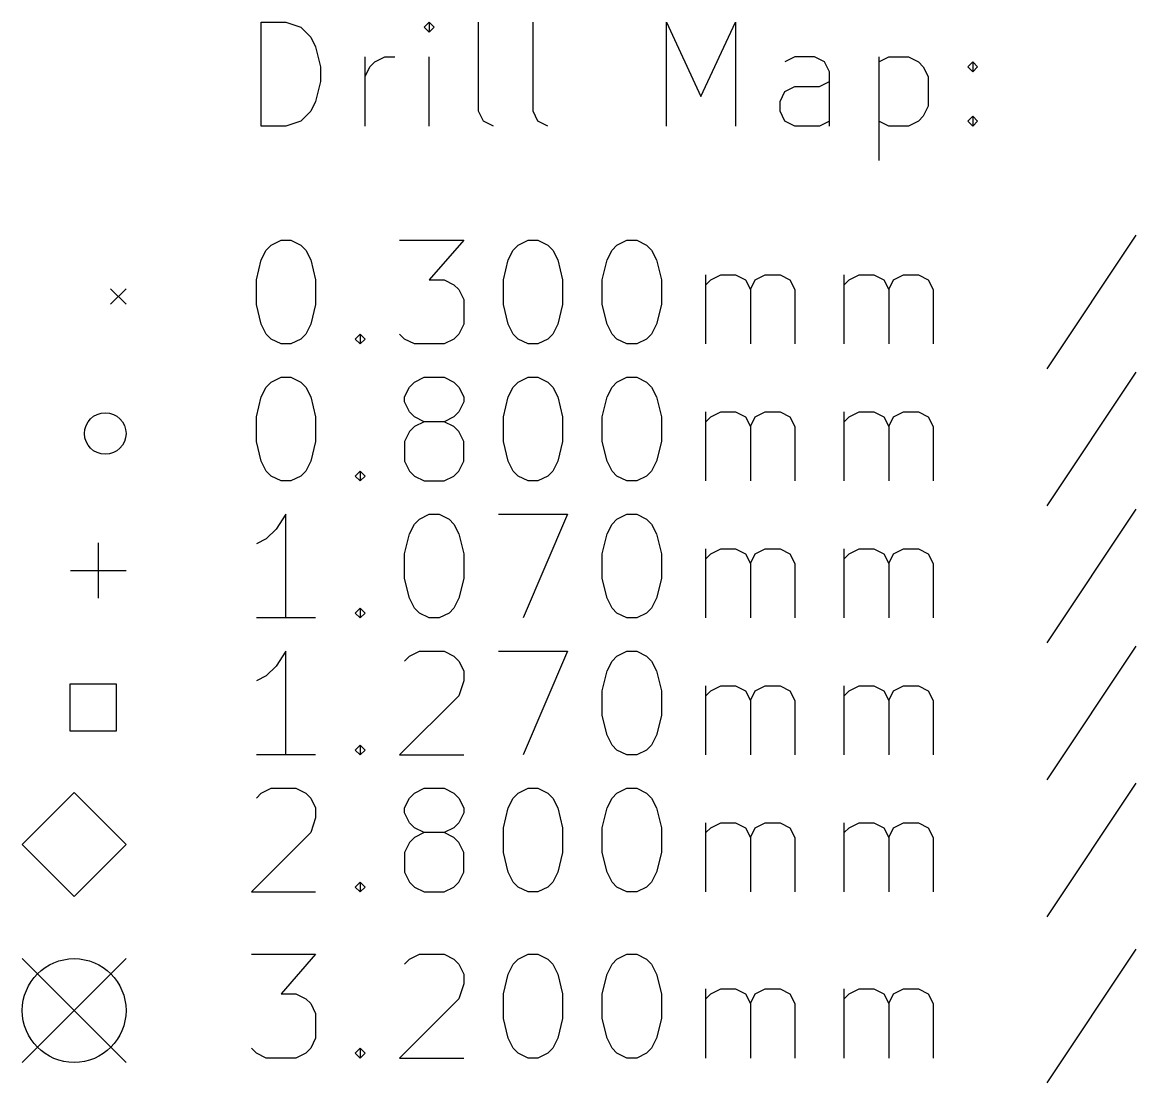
# Model space of a CAD drawing. Header units: millimetres. Extents: x 59.2 to 145.9, y -109.4 to -45.6.
# Drawn here: x 59.17 to 80.64, y -109.08 to -88.64 of the extents above; entities that cross this region are included whole.
import ezdxf

# ---------------------------------------------------------------- set-up
doc = ezdxf.new("R2010")
doc.units = ezdxf.units.MM
doc.layers.add('BLACK', color=250, linetype='CONTINUOUS')

msp = doc.modelspace()

# ---------------------------------------------------------------- linework, layer by layer
at = {"layer": 'BLACK', "linetype": 'CONTINUOUS'}
for p, q in [((63.782768, -90.639838), (63.782768, -88.639838)), ((63.782768, -88.639838), (64.258958, -88.639838)), ((64.258958, -88.639838), (64.544673, -88.735076)), ((67.020863, -88.639838), (66.925625, -88.735076)), ((67.116101, -88.735076), (67.020863, -88.639838)), ((67.020863, -88.639838), (67.020863, -88.830314)), ((67.973244, -90.354123), (67.973244, -88.639838)), ((69.020863, -90.354123), (69.020863, -88.639838)), ((71.592292, -90.639838), (71.592292, -88.639838)), ((71.592292, -88.639838), (72.258959, -90.068409)), ((72.258959, -90.068409), (72.925625, -88.639838)), ((72.925625, -88.639838), (72.925625, -90.639838)), ((64.544673, -88.735076), (64.735149, -88.925552)), ((66.925625, -88.735076), (67.020863, -88.830314)), ((67.020863, -88.830314), (67.116101, -88.735076)), ((64.735149, -88.925552), (64.830387, -89.116028)), ((64.830387, -89.116028), (64.925625, -89.49698)), ((64.925625, -89.49698), (64.925625, -89.782695)), ((65.782768, -90.639838), (65.782768, -89.306504)), ((65.782768, -89.687457), (65.878006, -89.49698)), ((65.878006, -89.49698), (65.973244, -89.401742)), ((65.973244, -89.401742), (66.16372, -89.306504)), ((66.16372, -89.306504), (66.354197, -89.306504)), ((67.020863, -90.639838), (67.020863, -89.306504)), ((74.068482, -89.306504), (73.878006, -89.401742)), ((74.449435, -89.306504), (74.068482, -89.306504)), ((74.639911, -89.401742), (74.449435, -89.306504)), ((74.735149, -89.592219), (74.639911, -89.401742)), ((75.68753, -89.306504), (75.68753, -91.306504)), ((75.68753, -89.401742), (75.878006, -89.306504)), ((75.878006, -89.306504), (76.258959, -89.306504)), ((76.258959, -89.306504), (76.449435, -89.401742)), ((76.449435, -89.401742), (76.544673, -89.49698)), ((76.544673, -89.49698), (76.639911, -89.687457)), ((77.401816, -89.49698), (77.497054, -89.401742)), ((77.497054, -89.592219), (77.401816, -89.49698)), ((77.497054, -89.401742), (77.592292, -89.49698)), ((77.497054, -89.401742), (77.497054, -89.592219)), ((77.592292, -89.49698), (77.497054, -89.592219)), ((74.735149, -90.639838), (74.735149, -89.592219)), ((76.639911, -89.687457), (76.639911, -90.258885)), ((64.925625, -89.782695), (64.830387, -90.163647)), ((73.878006, -89.973171), (74.068482, -89.877933)), ((74.068482, -89.877933), (74.544673, -89.877933)), ((74.544673, -89.877933), (74.735149, -89.782695)), ((73.782768, -90.163647), (73.878006, -89.973171)), ((64.735149, -90.354123), (64.544673, -90.5446)), ((64.830387, -90.163647), (64.735149, -90.354123)), ((68.068482, -90.5446), (67.973244, -90.354123)), ((69.116101, -90.5446), (69.020863, -90.354123)), ((73.782768, -90.354123), (73.782768, -90.163647)), ((73.878006, -90.5446), (73.782768, -90.354123)), ((76.639911, -90.258885), (76.544673, -90.449361)), ((64.544673, -90.5446), (64.258958, -90.639838)), ((68.258958, -90.639838), (68.068482, -90.5446)), ((69.306577, -90.639838), (69.116101, -90.5446)), ((74.068482, -90.639838), (73.878006, -90.5446)), ((74.735149, -90.5446), (74.544673, -90.639838)), ((75.878006, -90.639838), (75.68753, -90.5446)), ((76.449435, -90.5446), (76.258959, -90.639838)), ((76.544673, -90.449361), (76.449435, -90.5446)), ((77.401816, -90.5446), (77.497054, -90.449361)), ((77.497054, -90.639838), (77.401816, -90.5446)), ((77.497054, -90.449361), (77.592292, -90.5446)), ((77.497054, -90.449361), (77.497054, -90.639838)), ((77.592292, -90.5446), (77.497054, -90.639838)), ((64.258958, -90.639838), (63.782768, -90.639838)), ((74.544673, -90.639838), (74.068482, -90.639838)), ((76.258959, -90.639838), (75.878006, -90.639838)), ((63.878006, -93.030314), (63.973244, -92.935076)), ((63.973244, -92.935076), (64.16372, -92.839838)), ((64.16372, -92.839838), (64.354197, -92.839838)), ((64.354197, -92.839838), (64.544673, -92.935076)), ((64.544673, -92.935076), (64.639911, -93.030314)), ((66.449435, -92.839838), (67.68753, -92.839838)), ((67.68753, -92.839838), (67.020863, -93.601742)), ((68.639911, -93.030314), (68.735149, -92.935076)), ((68.735149, -92.935076), (68.925625, -92.839838)), ((68.925625, -92.839838), (69.116102, -92.839838)), ((69.116102, -92.839838), (69.306578, -92.935076)), ((69.306578, -92.935076), (69.401816, -93.030314)), ((70.544673, -93.030314), (70.639911, -92.935076)), ((70.639911, -92.935076), (70.830387, -92.839838)), ((70.830387, -92.839838), (71.020864, -92.839838)), ((71.020864, -92.839838), (71.21134, -92.935076)), ((71.21134, -92.935076), (71.306578, -93.030314)), ((80.639912, -92.7446), (78.925627, -95.316028)), ((63.782768, -93.22079), (63.878006, -93.030314)), ((64.639911, -93.030314), (64.735149, -93.22079)), ((68.544673, -93.22079), (68.639911, -93.030314)), ((69.401816, -93.030314), (69.497054, -93.22079)), ((70.449435, -93.22079), (70.544673, -93.030314)), ((71.306578, -93.030314), (71.401816, -93.22079)), ((63.68753, -93.601742), (63.782768, -93.22079)), ((64.735149, -93.22079), (64.830387, -93.601742)), ((68.449435, -93.601742), (68.544673, -93.22079)), ((69.497054, -93.22079), (69.592292, -93.601742)), ((70.354197, -93.601742), (70.449435, -93.22079)), ((71.401816, -93.22079), (71.497054, -93.601742)), ((72.354197, -94.839838), (72.354197, -93.506504)), ((72.449435, -93.601742), (72.639911, -93.506504)), ((72.639911, -93.506504), (72.925626, -93.506504)), ((72.925626, -93.506504), (73.116102, -93.601742)), ((73.306578, -93.601742), (73.497054, -93.506504)), ((73.497054, -93.506504), (73.782768, -93.506504)), ((73.782768, -93.506504), (73.973245, -93.601742)), ((75.020864, -94.839838), (75.020864, -93.506504)), ((75.116102, -93.601742), (75.306578, -93.506504)), ((75.306578, -93.506504), (75.592293, -93.506504)), ((75.592293, -93.506504), (75.782769, -93.601742)), ((75.973245, -93.601742), (76.163721, -93.506504)), ((76.163721, -93.506504), (76.449435, -93.506504)), ((76.449435, -93.506504), (76.639912, -93.601742)), ((60.875, -93.775), (61.175, -94.075)), ((61.175, -93.775), (60.875, -94.075)), ((63.68753, -94.077933), (63.68753, -93.601742)), ((64.830387, -93.601742), (64.830387, -94.077933)), ((67.020863, -93.601742), (67.306578, -93.601742)), ((67.306578, -93.601742), (67.497054, -93.69698)), ((67.497054, -93.69698), (67.592292, -93.792219)), ((67.592292, -93.792219), (67.68753, -93.982695)), ((68.449435, -94.077933), (68.449435, -93.601742)), ((69.592292, -93.601742), (69.592292, -94.077933)), ((70.354197, -94.077933), (70.354197, -93.601742)), ((71.497054, -93.601742), (71.497054, -94.077933)), ((72.354197, -93.69698), (72.449435, -93.601742)), ((73.116102, -93.601742), (73.21134, -93.792219)), ((73.21134, -93.792219), (73.306578, -93.601742)), ((73.21134, -93.792219), (73.21134, -94.839838)), ((73.973245, -93.601742), (74.068483, -93.792219)), ((74.068483, -93.792219), (74.068483, -94.839838)), ((75.020864, -93.69698), (75.116102, -93.601742)), ((75.782769, -93.601742), (75.878007, -93.792219)), ((75.878007, -93.792219), (75.973245, -93.601742)), ((75.878007, -93.792219), (75.878007, -94.839838)), ((76.639912, -93.601742), (76.73515, -93.792219)), ((76.73515, -93.792219), (76.73515, -94.839838)), ((67.68753, -93.982695), (67.68753, -94.458885)), ((63.782768, -94.458885), (63.68753, -94.077933)), ((64.830387, -94.077933), (64.735149, -94.458885)), ((68.544673, -94.458885), (68.449435, -94.077933)), ((69.592292, -94.077933), (69.497054, -94.458885)), ((70.449435, -94.458885), (70.354197, -94.077933)), ((71.497054, -94.077933), (71.401816, -94.458885)), ((63.878006, -94.649361), (63.782768, -94.458885)), ((63.973244, -94.7446), (63.878006, -94.649361)), ((64.639911, -94.649361), (64.544673, -94.7446)), ((64.735149, -94.458885), (64.639911, -94.649361)), ((65.592292, -94.7446), (65.68753, -94.649361)), ((65.68753, -94.649361), (65.782768, -94.7446)), ((65.68753, -94.649361), (65.68753, -94.839838)), ((66.544673, -94.7446), (66.449435, -94.649361)), ((67.592292, -94.649361), (67.497054, -94.7446)), ((67.68753, -94.458885), (67.592292, -94.649361)), ((68.639911, -94.649361), (68.544673, -94.458885)), ((68.735149, -94.7446), (68.639911, -94.649361)), ((69.401816, -94.649361), (69.306578, -94.7446)), ((69.497054, -94.458885), (69.401816, -94.649361)), ((70.544673, -94.649361), (70.449435, -94.458885)), ((70.639911, -94.7446), (70.544673, -94.649361)), ((71.306578, -94.649361), (71.21134, -94.7446)), ((71.401816, -94.458885), (71.306578, -94.649361)), ((64.16372, -94.839838), (63.973244, -94.7446)), ((64.354197, -94.839838), (64.16372, -94.839838)), ((64.544673, -94.7446), (64.354197, -94.839838)), ((65.68753, -94.839838), (65.592292, -94.7446)), ((65.782768, -94.7446), (65.68753, -94.839838)), ((66.735149, -94.839838), (66.544673, -94.7446)), ((67.306578, -94.839838), (66.735149, -94.839838)), ((67.497054, -94.7446), (67.306578, -94.839838)), ((68.925625, -94.839838), (68.735149, -94.7446)), ((69.116102, -94.839838), (68.925625, -94.839838)), ((69.306578, -94.7446), (69.116102, -94.839838)), ((70.830387, -94.839838), (70.639911, -94.7446)), ((71.020864, -94.839838), (70.830387, -94.839838)), ((71.21134, -94.7446), (71.020864, -94.839838)), ((63.973244, -95.575076), (64.16372, -95.479838)), ((64.16372, -95.479838), (64.354197, -95.479838)), ((64.354197, -95.479838), (64.544673, -95.575076)), ((66.735149, -95.575076), (66.925625, -95.479838)), ((66.925625, -95.479838), (67.306578, -95.479838)), ((67.306578, -95.479838), (67.497054, -95.575076)), ((68.735149, -95.575076), (68.925625, -95.479838)), ((68.925625, -95.479838), (69.116102, -95.479838)), ((69.116102, -95.479838), (69.306578, -95.575076)), ((70.639911, -95.575076), (70.830387, -95.479838)), ((70.830387, -95.479838), (71.020864, -95.479838)), ((71.020864, -95.479838), (71.21134, -95.575076)), ((80.639912, -95.3846), (78.925627, -97.956028)), ((63.782768, -95.86079), (63.878006, -95.670314)), ((63.878006, -95.670314), (63.973244, -95.575076)), ((64.544673, -95.575076), (64.639911, -95.670314)), ((64.639911, -95.670314), (64.735149, -95.86079)), ((66.544673, -95.86079), (66.639911, -95.670314)), ((66.639911, -95.670314), (66.735149, -95.575076)), ((67.497054, -95.575076), (67.592292, -95.670314)), ((67.592292, -95.670314), (67.68753, -95.86079)), ((68.544673, -95.86079), (68.639911, -95.670314)), ((68.639911, -95.670314), (68.735149, -95.575076)), ((69.306578, -95.575076), (69.401816, -95.670314)), ((69.401816, -95.670314), (69.497054, -95.86079)), ((70.449435, -95.86079), (70.544673, -95.670314)), ((70.544673, -95.670314), (70.639911, -95.575076)), ((71.21134, -95.575076), (71.306578, -95.670314)), ((71.306578, -95.670314), (71.401816, -95.86079)), ((63.68753, -96.241742), (63.782768, -95.86079)), ((64.735149, -95.86079), (64.830387, -96.241742)), ((66.544673, -95.956028), (66.544673, -95.86079)), ((67.68753, -95.86079), (67.68753, -95.956028)), ((68.449435, -96.241742), (68.544673, -95.86079)), ((69.497054, -95.86079), (69.592292, -96.241742)), ((70.354197, -96.241742), (70.449435, -95.86079)), ((71.401816, -95.86079), (71.497054, -96.241742)), ((66.639911, -96.146504), (66.544673, -95.956028)), ((66.735149, -96.241742), (66.639911, -96.146504)), ((67.592292, -96.146504), (67.497054, -96.241742)), ((67.68753, -95.956028), (67.592292, -96.146504)), ((72.354197, -97.479838), (72.354197, -96.146504)), ((72.449435, -96.241742), (72.639911, -96.146504)), ((72.639911, -96.146504), (72.925626, -96.146504)), ((72.925626, -96.146504), (73.116102, -96.241742)), ((73.306578, -96.241742), (73.497054, -96.146504)), ((73.497054, -96.146504), (73.782768, -96.146504)), ((73.782768, -96.146504), (73.973245, -96.241742)), ((75.020864, -97.479838), (75.020864, -96.146504)), ((75.116102, -96.241742), (75.306578, -96.146504)), ((75.306578, -96.146504), (75.592293, -96.146504)), ((75.592293, -96.146504), (75.782769, -96.241742)), ((75.973245, -96.241742), (76.163721, -96.146504)), ((76.163721, -96.146504), (76.449435, -96.146504)), ((76.449435, -96.146504), (76.639912, -96.241742)), ((63.68753, -96.717933), (63.68753, -96.241742)), ((64.830387, -96.241742), (64.830387, -96.717933)), ((66.925625, -96.33698), (66.735149, -96.241742)), ((66.925625, -96.33698), (66.735149, -96.432219)), ((67.306578, -96.33698), (66.925625, -96.33698)), ((67.497054, -96.241742), (67.306578, -96.33698)), ((67.497054, -96.432219), (67.306578, -96.33698)), ((68.449435, -96.717933), (68.449435, -96.241742)), ((69.592292, -96.241742), (69.592292, -96.717933)), ((70.354197, -96.717933), (70.354197, -96.241742)), ((71.497054, -96.241742), (71.497054, -96.717933)), ((72.354197, -96.33698), (72.449435, -96.241742)), ((73.116102, -96.241742), (73.21134, -96.432219)), ((73.21134, -96.432219), (73.306578, -96.241742)), ((73.973245, -96.241742), (74.068483, -96.432219)), ((75.020864, -96.33698), (75.116102, -96.241742)), ((75.782769, -96.241742), (75.878007, -96.432219)), ((75.878007, -96.432219), (75.973245, -96.241742)), ((76.639912, -96.241742), (76.73515, -96.432219)), ((66.639911, -96.527457), (66.544673, -96.717933)), ((66.735149, -96.432219), (66.639911, -96.527457)), ((67.592292, -96.527457), (67.497054, -96.432219)), ((67.68753, -96.717933), (67.592292, -96.527457)), ((73.21134, -96.432219), (73.21134, -97.479838)), ((74.068483, -96.432219), (74.068483, -97.479838)), ((75.878007, -96.432219), (75.878007, -97.479838)), ((76.73515, -96.432219), (76.73515, -97.479838)), ((63.782768, -97.098885), (63.68753, -96.717933)), ((64.830387, -96.717933), (64.735149, -97.098885)), ((66.544673, -96.717933), (66.544673, -97.098885)), ((67.68753, -97.098885), (67.68753, -96.717933)), ((68.544673, -97.098885), (68.449435, -96.717933)), ((69.592292, -96.717933), (69.497054, -97.098885)), ((70.449435, -97.098885), (70.354197, -96.717933)), ((71.497054, -96.717933), (71.401816, -97.098885)), ((63.878006, -97.289361), (63.782768, -97.098885)), ((64.735149, -97.098885), (64.639911, -97.289361)), ((66.544673, -97.098885), (66.639911, -97.289361)), ((67.592292, -97.289361), (67.68753, -97.098885)), ((68.639911, -97.289361), (68.544673, -97.098885)), ((69.497054, -97.098885), (69.401816, -97.289361)), ((70.544673, -97.289361), (70.449435, -97.098885)), ((71.401816, -97.098885), (71.306578, -97.289361)), ((63.973244, -97.3846), (63.878006, -97.289361)), ((64.16372, -97.479838), (63.973244, -97.3846)), ((64.544673, -97.3846), (64.354197, -97.479838)), ((64.639911, -97.289361), (64.544673, -97.3846)), ((65.592292, -97.3846), (65.68753, -97.289361)), ((65.68753, -97.479838), (65.592292, -97.3846)), ((65.68753, -97.289361), (65.782768, -97.3846)), ((65.68753, -97.289361), (65.68753, -97.479838)), ((65.782768, -97.3846), (65.68753, -97.479838)), ((66.639911, -97.289361), (66.735149, -97.3846)), ((66.735149, -97.3846), (66.925625, -97.479838)), ((67.306578, -97.479838), (67.497054, -97.3846)), ((67.497054, -97.3846), (67.592292, -97.289361)), ((68.735149, -97.3846), (68.639911, -97.289361)), ((68.925625, -97.479838), (68.735149, -97.3846)), ((69.306578, -97.3846), (69.116102, -97.479838)), ((69.401816, -97.289361), (69.306578, -97.3846)), ((70.639911, -97.3846), (70.544673, -97.289361)), ((70.830387, -97.479838), (70.639911, -97.3846)), ((71.21134, -97.3846), (71.020864, -97.479838)), ((71.306578, -97.289361), (71.21134, -97.3846)), ((64.354197, -97.479838), (64.16372, -97.479838)), ((66.925625, -97.479838), (67.306578, -97.479838)), ((69.116102, -97.479838), (68.925625, -97.479838)), ((71.020864, -97.479838), (70.830387, -97.479838)), ((80.639912, -98.0246), (78.925627, -100.596028)), ((64.258958, -98.119838), (64.068482, -98.405552)), ((64.258958, -100.119838), (64.258958, -98.119838)), ((66.735149, -98.310314), (66.830387, -98.215076)), ((66.830387, -98.215076), (67.020863, -98.119838)), ((67.020863, -98.119838), (67.21134, -98.119838)), ((67.21134, -98.119838), (67.401816, -98.215076)), ((67.401816, -98.215076), (67.497054, -98.310314)), ((68.354197, -98.119838), (69.68753, -98.119838)), ((69.68753, -98.119838), (68.830387, -100.119838)), ((70.544673, -98.310314), (70.639911, -98.215076)), ((70.639911, -98.215076), (70.830387, -98.119838)), ((70.830387, -98.119838), (71.020864, -98.119838)), ((71.020864, -98.119838), (71.21134, -98.215076)), ((71.21134, -98.215076), (71.306578, -98.310314)), ((64.068482, -98.405552), (63.878006, -98.596028)), ((66.544673, -98.881742), (66.639911, -98.50079)), ((66.639911, -98.50079), (66.735149, -98.310314)), ((67.497054, -98.310314), (67.592292, -98.50079)), ((67.592292, -98.50079), (67.68753, -98.881742)), ((70.354197, -98.881742), (70.449435, -98.50079)), ((70.449435, -98.50079), (70.544673, -98.310314)), ((71.306578, -98.310314), (71.401816, -98.50079)), ((71.401816, -98.50079), (71.497054, -98.881742)), ((60.64, -98.67), (60.64, -99.74)), ((63.878006, -98.596028), (63.68753, -98.691266)), ((66.544673, -99.357933), (66.544673, -98.881742)), ((67.68753, -98.881742), (67.68753, -99.357933)), ((70.354197, -99.357933), (70.354197, -98.881742)), ((71.497054, -98.881742), (71.497054, -99.357933)), ((72.354197, -100.119838), (72.354197, -98.786504)), ((72.354197, -98.97698), (72.449435, -98.881742)), ((72.449435, -98.881742), (72.639911, -98.786504)), ((72.639911, -98.786504), (72.925626, -98.786504)), ((72.925626, -98.786504), (73.116102, -98.881742)), ((73.116102, -98.881742), (73.21134, -99.072219)), ((73.21134, -99.072219), (73.306578, -98.881742)), ((73.306578, -98.881742), (73.497054, -98.786504)), ((73.497054, -98.786504), (73.782768, -98.786504)), ((73.782768, -98.786504), (73.973245, -98.881742)), ((73.973245, -98.881742), (74.068483, -99.072219)), ((75.020864, -100.119838), (75.020864, -98.786504)), ((75.020864, -98.97698), (75.116102, -98.881742)), ((75.116102, -98.881742), (75.306578, -98.786504)), ((75.306578, -98.786504), (75.592293, -98.786504)), ((75.592293, -98.786504), (75.782769, -98.881742)), ((75.782769, -98.881742), (75.878007, -99.072219)), ((75.878007, -99.072219), (75.973245, -98.881742)), ((75.973245, -98.881742), (76.163721, -98.786504)), ((76.163721, -98.786504), (76.449435, -98.786504)), ((76.449435, -98.786504), (76.639912, -98.881742)), ((76.639912, -98.881742), (76.73515, -99.072219)), ((73.21134, -99.072219), (73.21134, -100.119838)), ((74.068483, -99.072219), (74.068483, -100.119838)), ((75.878007, -99.072219), (75.878007, -100.119838)), ((76.73515, -99.072219), (76.73515, -100.119838)), ((60.105, -99.205), (61.175, -99.205)), ((66.639911, -99.738885), (66.544673, -99.357933)), ((67.68753, -99.357933), (67.592292, -99.738885)), ((70.449435, -99.738885), (70.354197, -99.357933)), ((71.497054, -99.357933), (71.401816, -99.738885)), ((66.735149, -99.929361), (66.639911, -99.738885)), ((67.592292, -99.738885), (67.497054, -99.929361)), ((70.544673, -99.929361), (70.449435, -99.738885)), ((71.401816, -99.738885), (71.306578, -99.929361)), ((65.592292, -100.0246), (65.68753, -99.929361)), ((65.68753, -100.119838), (65.592292, -100.0246)), ((65.68753, -99.929361), (65.782768, -100.0246)), ((65.68753, -99.929361), (65.68753, -100.119838)), ((65.782768, -100.0246), (65.68753, -100.119838)), ((66.830387, -100.0246), (66.735149, -99.929361)), ((67.020863, -100.119838), (66.830387, -100.0246)), ((67.401816, -100.0246), (67.21134, -100.119838)), ((67.497054, -99.929361), (67.401816, -100.0246)), ((70.639911, -100.0246), (70.544673, -99.929361)), ((70.830387, -100.119838), (70.639911, -100.0246)), ((71.21134, -100.0246), (71.020864, -100.119838)), ((71.306578, -99.929361), (71.21134, -100.0246)), ((64.830387, -100.119838), (63.68753, -100.119838)), ((67.21134, -100.119838), (67.020863, -100.119838)), ((71.020864, -100.119838), (70.830387, -100.119838)), ((80.639912, -100.6646), (78.925627, -103.236028)), ((64.258958, -100.759838), (64.068482, -101.045552)), ((64.258958, -102.759838), (64.258958, -100.759838)), ((66.544673, -100.950314), (66.639911, -100.855076)), ((66.639911, -100.855076), (66.830387, -100.759838)), ((66.830387, -100.759838), (67.306578, -100.759838)), ((67.306578, -100.759838), (67.497054, -100.855076)), ((67.497054, -100.855076), (67.592292, -100.950314)), ((68.354197, -100.759838), (69.68753, -100.759838)), ((69.68753, -100.759838), (68.830387, -102.759838)), ((70.544673, -100.950314), (70.639911, -100.855076)), ((70.639911, -100.855076), (70.830387, -100.759838)), ((70.830387, -100.759838), (71.020864, -100.759838)), ((71.020864, -100.759838), (71.21134, -100.855076)), ((71.21134, -100.855076), (71.306578, -100.950314)), ((64.068482, -101.045552), (63.878006, -101.236028)), ((67.592292, -100.950314), (67.68753, -101.14079)), ((70.449435, -101.14079), (70.544673, -100.950314)), ((71.306578, -100.950314), (71.401816, -101.14079)), ((63.878006, -101.236028), (63.68753, -101.331266)), ((67.68753, -101.14079), (67.68753, -101.331266)), ((70.354197, -101.521742), (70.449435, -101.14079)), ((71.401816, -101.14079), (71.497054, -101.521742)), ((60.989017, -101.395983), (60.090983, -101.395983)), ((60.090983, -101.395983), (60.090983, -102.294017)), ((60.989017, -102.294017), (60.989017, -101.395983)), ((67.68753, -101.331266), (67.592292, -101.61698)), ((70.354197, -101.997933), (70.354197, -101.521742)), ((71.497054, -101.521742), (71.497054, -101.997933)), ((72.354197, -102.759838), (72.354197, -101.426504)), ((72.354197, -101.61698), (72.449435, -101.521742)), ((72.449435, -101.521742), (72.639911, -101.426504)), ((72.639911, -101.426504), (72.925626, -101.426504)), ((72.925626, -101.426504), (73.116102, -101.521742)), ((73.116102, -101.521742), (73.21134, -101.712219)), ((73.21134, -101.712219), (73.306578, -101.521742)), ((73.306578, -101.521742), (73.497054, -101.426504)), ((73.497054, -101.426504), (73.782768, -101.426504)), ((73.782768, -101.426504), (73.973245, -101.521742)), ((73.973245, -101.521742), (74.068483, -101.712219)), ((75.020864, -102.759838), (75.020864, -101.426504)), ((75.020864, -101.61698), (75.116102, -101.521742)), ((75.116102, -101.521742), (75.306578, -101.426504)), ((75.306578, -101.426504), (75.592293, -101.426504)), ((75.592293, -101.426504), (75.782769, -101.521742)), ((75.782769, -101.521742), (75.878007, -101.712219)), ((75.878007, -101.712219), (75.973245, -101.521742)), ((75.973245, -101.521742), (76.163721, -101.426504)), ((76.163721, -101.426504), (76.449435, -101.426504)), ((76.449435, -101.426504), (76.639912, -101.521742)), ((76.639912, -101.521742), (76.73515, -101.712219)), ((67.592292, -101.61698), (66.449435, -102.759838)), ((73.21134, -101.712219), (73.21134, -102.759838)), ((74.068483, -101.712219), (74.068483, -102.759838)), ((75.878007, -101.712219), (75.878007, -102.759838)), ((76.73515, -101.712219), (76.73515, -102.759838)), ((70.449435, -102.378885), (70.354197, -101.997933)), ((71.497054, -101.997933), (71.401816, -102.378885)), ((60.090983, -102.294017), (60.989017, -102.294017)), ((70.544673, -102.569361), (70.449435, -102.378885)), ((71.401816, -102.378885), (71.306578, -102.569361)), ((65.592292, -102.6646), (65.68753, -102.569361)), ((65.68753, -102.569361), (65.782768, -102.6646)), ((65.68753, -102.569361), (65.68753, -102.759838)), ((70.639911, -102.6646), (70.544673, -102.569361)), ((71.306578, -102.569361), (71.21134, -102.6646)), ((64.830387, -102.759838), (63.68753, -102.759838)), ((65.68753, -102.759838), (65.592292, -102.6646)), ((65.782768, -102.6646), (65.68753, -102.759838)), ((66.449435, -102.759838), (67.68753, -102.759838)), ((70.830387, -102.759838), (70.639911, -102.6646)), ((71.020864, -102.759838), (70.830387, -102.759838)), ((71.21134, -102.6646), (71.020864, -102.759838)), ((63.782768, -103.495076), (63.973244, -103.399838)), ((63.973244, -103.399838), (64.449435, -103.399838)), ((64.449435, -103.399838), (64.639911, -103.495076)), ((66.735149, -103.495076), (66.925625, -103.399838)), ((66.925625, -103.399838), (67.306578, -103.399838)), ((67.306578, -103.399838), (67.497054, -103.495076)), ((68.735149, -103.495076), (68.925625, -103.399838)), ((68.925625, -103.399838), (69.116102, -103.399838)), ((69.116102, -103.399838), (69.306578, -103.495076)), ((70.639911, -103.495076), (70.830387, -103.399838)), ((70.830387, -103.399838), (71.020864, -103.399838)), ((71.020864, -103.399838), (71.21134, -103.495076)), ((80.639912, -103.3046), (78.925627, -105.876028)), ((60.175, -103.485), (59.175, -104.485)), ((61.175, -104.485), (60.175, -103.485)), ((63.68753, -103.590314), (63.782768, -103.495076)), ((64.639911, -103.495076), (64.735149, -103.590314)), ((64.735149, -103.590314), (64.830387, -103.78079)), ((66.544673, -103.78079), (66.639911, -103.590314)), ((66.639911, -103.590314), (66.735149, -103.495076)), ((67.497054, -103.495076), (67.592292, -103.590314)), ((67.592292, -103.590314), (67.68753, -103.78079)), ((68.544673, -103.78079), (68.639911, -103.590314)), ((68.639911, -103.590314), (68.735149, -103.495076)), ((69.306578, -103.495076), (69.401816, -103.590314)), ((69.401816, -103.590314), (69.497054, -103.78079)), ((70.449435, -103.78079), (70.544673, -103.590314)), ((70.544673, -103.590314), (70.639911, -103.495076)), ((71.21134, -103.495076), (71.306578, -103.590314)), ((71.306578, -103.590314), (71.401816, -103.78079)), ((64.830387, -103.78079), (64.830387, -103.971266)), ((66.544673, -103.876028), (66.544673, -103.78079)), ((66.639911, -104.066504), (66.544673, -103.876028)), ((67.68753, -103.876028), (67.592292, -104.066504)), ((67.68753, -103.78079), (67.68753, -103.876028)), ((68.449435, -104.161742), (68.544673, -103.78079)), ((69.497054, -103.78079), (69.592292, -104.161742)), ((70.354197, -104.161742), (70.449435, -103.78079)), ((71.401816, -103.78079), (71.497054, -104.161742)), ((64.830387, -103.971266), (64.735149, -104.25698)), ((66.735149, -104.161742), (66.639911, -104.066504)), ((67.592292, -104.066504), (67.497054, -104.161742)), ((72.354197, -105.399838), (72.354197, -104.066504)), ((72.449435, -104.161742), (72.639911, -104.066504)), ((72.639911, -104.066504), (72.925626, -104.066504)), ((72.925626, -104.066504), (73.116102, -104.161742)), ((73.306578, -104.161742), (73.497054, -104.066504)), ((73.497054, -104.066504), (73.782768, -104.066504)), ((73.782768, -104.066504), (73.973245, -104.161742)), ((75.020864, -105.399838), (75.020864, -104.066504)), ((75.116102, -104.161742), (75.306578, -104.066504)), ((75.306578, -104.066504), (75.592293, -104.066504)), ((75.592293, -104.066504), (75.782769, -104.161742)), ((75.973245, -104.161742), (76.163721, -104.066504)), ((76.163721, -104.066504), (76.449435, -104.066504)), ((76.449435, -104.066504), (76.639912, -104.161742)), ((64.735149, -104.25698), (63.592292, -105.399838)), ((66.925625, -104.25698), (66.735149, -104.161742)), ((66.925625, -104.25698), (66.735149, -104.352219)), ((67.306578, -104.25698), (66.925625, -104.25698)), ((67.497054, -104.161742), (67.306578, -104.25698)), ((67.497054, -104.352219), (67.306578, -104.25698)), ((68.449435, -104.637933), (68.449435, -104.161742)), ((69.592292, -104.161742), (69.592292, -104.637933)), ((70.354197, -104.637933), (70.354197, -104.161742)), ((71.497054, -104.161742), (71.497054, -104.637933)), ((72.354197, -104.25698), (72.449435, -104.161742)), ((73.116102, -104.161742), (73.21134, -104.352219)), ((73.21134, -104.352219), (73.306578, -104.161742)), ((73.973245, -104.161742), (74.068483, -104.352219)), ((75.020864, -104.25698), (75.116102, -104.161742)), ((75.782769, -104.161742), (75.878007, -104.352219)), ((75.878007, -104.352219), (75.973245, -104.161742)), ((76.639912, -104.161742), (76.73515, -104.352219)), ((59.175, -104.485), (60.175, -105.485)), ((60.175, -105.485), (61.175, -104.485)), ((66.639911, -104.447457), (66.544673, -104.637933)), ((66.735149, -104.352219), (66.639911, -104.447457)), ((67.592292, -104.447457), (67.497054, -104.352219)), ((67.68753, -104.637933), (67.592292, -104.447457)), ((73.21134, -104.352219), (73.21134, -105.399838)), ((74.068483, -104.352219), (74.068483, -105.399838)), ((75.878007, -104.352219), (75.878007, -105.399838)), ((76.73515, -104.352219), (76.73515, -105.399838)), ((66.544673, -104.637933), (66.544673, -105.018885)), ((67.68753, -105.018885), (67.68753, -104.637933)), ((68.544673, -105.018885), (68.449435, -104.637933)), ((69.592292, -104.637933), (69.497054, -105.018885)), ((70.449435, -105.018885), (70.354197, -104.637933)), ((71.497054, -104.637933), (71.401816, -105.018885)), ((66.544673, -105.018885), (66.639911, -105.209361)), ((67.592292, -105.209361), (67.68753, -105.018885)), ((68.639911, -105.209361), (68.544673, -105.018885)), ((69.497054, -105.018885), (69.401816, -105.209361)), ((70.544673, -105.209361), (70.449435, -105.018885)), ((71.401816, -105.018885), (71.306578, -105.209361)), ((65.592292, -105.3046), (65.68753, -105.209361)), ((65.68753, -105.399838), (65.592292, -105.3046)), ((65.68753, -105.209361), (65.782768, -105.3046)), ((65.68753, -105.209361), (65.68753, -105.399838)), ((65.782768, -105.3046), (65.68753, -105.399838)), ((66.639911, -105.209361), (66.735149, -105.3046)), ((66.735149, -105.3046), (66.925625, -105.399838)), ((67.306578, -105.399838), (67.497054, -105.3046)), ((67.497054, -105.3046), (67.592292, -105.209361)), ((68.735149, -105.3046), (68.639911, -105.209361)), ((68.925625, -105.399838), (68.735149, -105.3046)), ((69.306578, -105.3046), (69.116102, -105.399838)), ((69.401816, -105.209361), (69.306578, -105.3046)), ((70.639911, -105.3046), (70.544673, -105.209361)), ((70.830387, -105.399838), (70.639911, -105.3046)), ((71.21134, -105.3046), (71.020864, -105.399838)), ((71.306578, -105.209361), (71.21134, -105.3046)), ((63.592292, -105.399838), (64.830387, -105.399838)), ((66.925625, -105.399838), (67.306578, -105.399838)), ((69.116102, -105.399838), (68.925625, -105.399838)), ((71.020864, -105.399838), (70.830387, -105.399838)), ((63.592292, -106.599838), (64.830387, -106.599838)), ((64.830387, -106.599838), (64.16372, -107.361742)), ((66.639911, -106.695076), (66.830387, -106.599838)), ((66.830387, -106.599838), (67.306578, -106.599838)), ((67.306578, -106.599838), (67.497054, -106.695076)), ((68.735149, -106.695076), (68.925625, -106.599838)), ((68.925625, -106.599838), (69.116102, -106.599838)), ((69.116102, -106.599838), (69.306578, -106.695076)), ((70.639911, -106.695076), (70.830387, -106.599838)), ((70.830387, -106.599838), (71.020864, -106.599838)), ((71.020864, -106.599838), (71.21134, -106.695076)), ((80.639912, -106.5046), (78.925627, -109.076028)), ((59.175, -106.685), (61.175, -108.685)), ((61.175, -106.685), (59.175, -108.685)), ((66.544673, -106.790314), (66.639911, -106.695076)), ((67.497054, -106.695076), (67.592292, -106.790314)), ((67.592292, -106.790314), (67.68753, -106.98079)), ((68.544673, -106.98079), (68.639911, -106.790314)), ((68.639911, -106.790314), (68.735149, -106.695076)), ((69.306578, -106.695076), (69.401816, -106.790314)), ((69.401816, -106.790314), (69.497054, -106.98079)), ((70.449435, -106.98079), (70.544673, -106.790314)), ((70.544673, -106.790314), (70.639911, -106.695076)), ((71.21134, -106.695076), (71.306578, -106.790314)), ((71.306578, -106.790314), (71.401816, -106.98079)), ((67.68753, -106.98079), (67.68753, -107.171266)), ((68.449435, -107.361742), (68.544673, -106.98079)), ((69.497054, -106.98079), (69.592292, -107.361742)), ((70.354197, -107.361742), (70.449435, -106.98079)), ((71.401816, -106.98079), (71.497054, -107.361742)), ((67.68753, -107.171266), (67.592292, -107.45698)), ((72.354197, -108.599838), (72.354197, -107.266504)), ((72.449435, -107.361742), (72.639911, -107.266504)), ((72.639911, -107.266504), (72.925626, -107.266504)), ((72.925626, -107.266504), (73.116102, -107.361742)), ((73.306578, -107.361742), (73.497054, -107.266504)), ((73.497054, -107.266504), (73.782768, -107.266504)), ((73.782768, -107.266504), (73.973245, -107.361742)), ((75.020864, -108.599838), (75.020864, -107.266504)), ((75.116102, -107.361742), (75.306578, -107.266504)), ((75.306578, -107.266504), (75.592293, -107.266504)), ((75.592293, -107.266504), (75.782769, -107.361742)), ((75.973245, -107.361742), (76.163721, -107.266504)), ((76.163721, -107.266504), (76.449435, -107.266504)), ((76.449435, -107.266504), (76.639912, -107.361742)), ((64.16372, -107.361742), (64.449435, -107.361742)), ((64.449435, -107.361742), (64.639911, -107.45698)), ((64.639911, -107.45698), (64.735149, -107.552219)), ((67.592292, -107.45698), (66.449435, -108.599838)), ((68.449435, -107.837933), (68.449435, -107.361742)), ((69.592292, -107.361742), (69.592292, -107.837933)), ((70.354197, -107.837933), (70.354197, -107.361742)), ((71.497054, -107.361742), (71.497054, -107.837933)), ((72.354197, -107.45698), (72.449435, -107.361742)), ((73.116102, -107.361742), (73.21134, -107.552219)), ((73.21134, -107.552219), (73.306578, -107.361742)), ((73.973245, -107.361742), (74.068483, -107.552219)), ((75.020864, -107.45698), (75.116102, -107.361742)), ((75.782769, -107.361742), (75.878007, -107.552219)), ((75.878007, -107.552219), (75.973245, -107.361742)), ((76.639912, -107.361742), (76.73515, -107.552219)), ((64.735149, -107.552219), (64.830387, -107.742695)), ((64.830387, -107.742695), (64.830387, -108.218885)), ((73.21134, -107.552219), (73.21134, -108.599838)), ((74.068483, -107.552219), (74.068483, -108.599838)), ((75.878007, -107.552219), (75.878007, -108.599838)), ((76.73515, -107.552219), (76.73515, -108.599838)), ((68.544673, -108.218885), (68.449435, -107.837933)), ((69.592292, -107.837933), (69.497054, -108.218885)), ((70.449435, -108.218885), (70.354197, -107.837933)), ((71.497054, -107.837933), (71.401816, -108.218885)), ((64.830387, -108.218885), (64.735149, -108.409361)), ((68.639911, -108.409361), (68.544673, -108.218885)), ((69.497054, -108.218885), (69.401816, -108.409361)), ((70.544673, -108.409361), (70.449435, -108.218885)), ((71.401816, -108.218885), (71.306578, -108.409361)), ((63.68753, -108.5046), (63.592292, -108.409361)), ((63.878006, -108.599838), (63.68753, -108.5046)), ((64.449435, -108.599838), (63.878006, -108.599838)), ((64.639911, -108.5046), (64.449435, -108.599838)), ((64.735149, -108.409361), (64.639911, -108.5046)), ((65.592292, -108.5046), (65.68753, -108.409361)), ((65.68753, -108.599838), (65.592292, -108.5046)), ((65.68753, -108.409361), (65.782768, -108.5046)), ((65.68753, -108.409361), (65.68753, -108.599838)), ((65.782768, -108.5046), (65.68753, -108.599838)), ((66.449435, -108.599838), (67.68753, -108.599838)), ((68.735149, -108.5046), (68.639911, -108.409361)), ((68.925625, -108.599838), (68.735149, -108.5046)), ((69.116102, -108.599838), (68.925625, -108.599838)), ((69.306578, -108.5046), (69.116102, -108.599838)), ((69.401816, -108.409361), (69.306578, -108.5046)), ((70.639911, -108.5046), (70.544673, -108.409361)), ((70.830387, -108.599838), (70.639911, -108.5046)), ((71.020864, -108.599838), (70.830387, -108.599838)), ((71.21134, -108.5046), (71.020864, -108.599838)), ((71.306578, -108.409361), (71.21134, -108.5046))]:
    msp.add_line(p, q, dxfattribs=at)
at = {"layer": 'BLACK'}
for centre, radius in [((60.775, -96.565), 0.4), ((60.175, -107.685), 1)]:
    msp.add_circle(centre, radius, dxfattribs=at)

doc.saveas('drawing.dxf')
